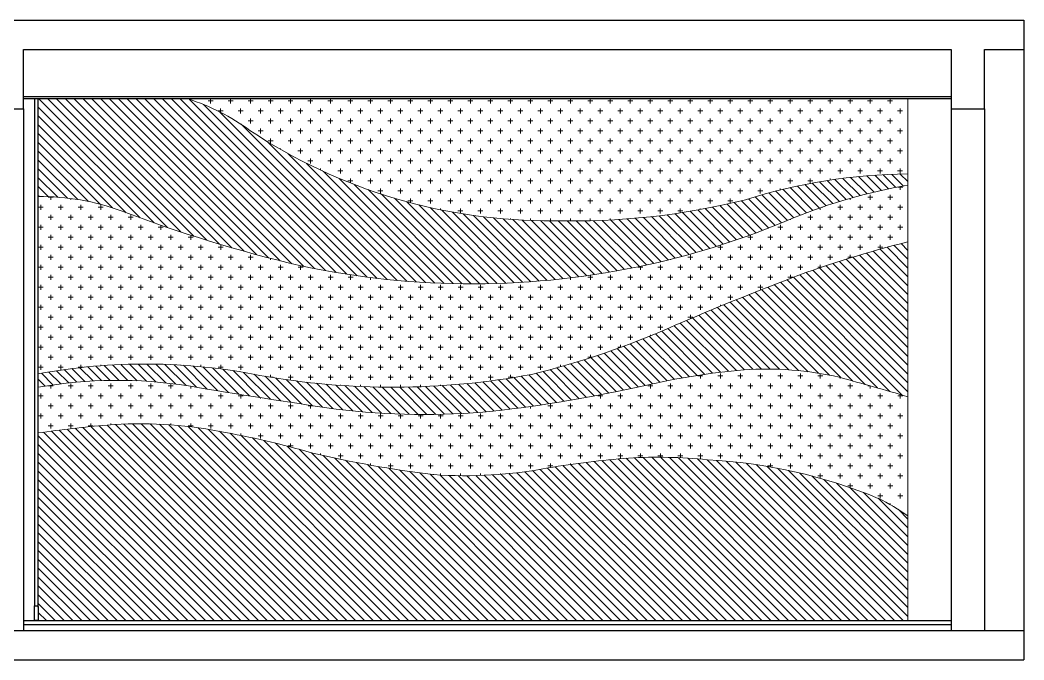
# Model space of a CAD drawing. Header units: millimetres. Extents: x 75500 to 345360, y -224327 to 19532.
# Drawn here: x 151059 to 156162, y -92863 to -89613 of the extents above; entities that cross this region are included whole.
import ezdxf

# ---------------------------------------------------------------- set-up
doc = ezdxf.new("R2010")
doc.units = ezdxf.units.MM
doc.header["$LTSCALE"] = 0.01
for name, color, linetype, lineweight in [('A-WALL', 7, 'Continuous', 30), ('B. no.', 2, 'Continuous', 0), ('furniture section', 7, 'Continuous', 25), ('hatch', 251, 'Continuous', 0)]:
    doc.layers.add(name, color=color, linetype=linetype, lineweight=lineweight)
doc.layers.add('e .05', color=253, linetype='Continuous')

msp = doc.modelspace()

# ---------------------------------------------------------------- hatches: boundary and pattern name
at = {"layer": 'hatch'}
h = msp.add_hatch(dxfattribs=at)
h.set_pattern_fill('ANSI31', color=256, scale=10, angle=90)
h.set_pattern_definition([(135, (151151.785, -90953.135), (-22.45064, -22.45064), [])])
h.paths.add_polyline_path([(151151.8, -90013.4), (151913.1, -90013.4, -0.079307), (152227.4, -90174, 0.15011), (153772.9, -90632.4, 0.068427), (154746.3, -90525.9, -0.074945), (155571.8, -90395.1), (155571.8, -90452.4, 0.054596), (154990.9, -90618, -0.046935), (154255.1, -90854.8, -0.107875), (152479.8, -90859.9, -0.032862), (151573.5, -90582.5, 0.091518), (151151.8, -90510.3)])
h = msp.add_hatch(dxfattribs=at)
h.set_pattern_fill('CROSS', color=256, scale=8)
h.set_pattern_definition([(0, (151913.06, -90633.766), (50.8, 50.8), [25.4, -76.2]), (90, (151925.76, -90646.466), (-50.8, 50.8), [25.4, -76.2])])
h.paths.add_polyline_path([(152227.4, -90174, 0.15011), (153772.9, -90632.4, 0.068427), (154746.3, -90525.9, -0.074945), (155571.8, -90395.1), (155571.8, -90013.4), (151913.1, -90013.4, -0.079307)])
h = msp.add_hatch(dxfattribs=at)
h.set_pattern_fill('CROSS', color=256, scale=8)
h.set_pattern_definition([(0, (151151.785, -91478.25), (50.8, 50.8), [25.4, -76.2]), (90, (151164.485, -91490.95), (-50.8, 50.8), [25.4, -76.2])])
h.paths.add_polyline_path([(151151.8, -91410.4, -0.095126), (152278.4, -91418.1, 0.090571), (153658, -91413.4, 0.045136), (154389.1, -91163.6, -0.009809), (154981.3, -90922.7, -0.027347), (155571.8, -90739.8), (155571.8, -90452.4, 0.054596), (154990.9, -90618, -0.046935), (154255.1, -90854.8, -0.107875), (152479.8, -90859.9, -0.032862), (151573.5, -90582.5, 0.091518), (151151.8, -90510.3)])
h = msp.add_hatch(dxfattribs=at)
h.set_pattern_fill('ANSI31', color=256, scale=10, angle=90)
h.set_pattern_definition([(135, (151151.785, -91616.6), (-22.45064, -22.45064), [])])
h.paths.add_polyline_path([(151915.5, -91471.6, 0.007149), (152665.6, -91589, 0.054408), (153461.9, -91600.1, 0.027313), (154229.1, -91470.7, -0.03315), (154738.3, -91389.5, -0.072263), (155223.1, -91427.5, -0.003083), (155571.8, -91526.5), (155571.8, -90739.8, 0.027347), (154981.3, -90922.7, 0.009809), (154389.1, -91163.6, -0.045136), (153658, -91413.4, -0.090571), (152278.4, -91418.1, 0.095126), (151151.8, -91410.4), (151151.8, -91478.8, -0.083304), (151915.5, -91471.6)])
h = msp.add_hatch(dxfattribs=at)
h.set_pattern_fill('CROSS', color=256, scale=8)
h.set_pattern_definition([(0, (151151.785, -92131.877), (50.8, 50.8), [25.4, -76.2]), (90, (151164.485, -92144.577), (-50.8, 50.8), [25.4, -76.2])])
h.paths.add_polyline_path([(151151.8, -91710.6, -0.013193), (151501.5, -91670.2, -0.066122), (152074.8, -91702.5, -0.024813), (152540.1, -91810.9, 0.029074), (153157, -91921.7, 0.012345), (153161.9, -91922.2, 0.06444), (153744.2, -91888.1, -0.020608), (154152.5, -91837.8, -0.039294), (154553, -91846.8, -0.085044), (155421.7, -92042.7, -0.036285), (155571.8, -92131.9), (155571.8, -91526.5, 0.003083), (155223.1, -91427.5, 0.072263), (154738.3, -91389.5, 0.03315), (154229.1, -91470.7, -0.027313), (153461.9, -91600.1, -0.054408), (152665.6, -91589, -0.007149), (151915.5, -91471.6, 0.083304), (151151.8, -91478.8)])
h = msp.add_hatch(dxfattribs=at)
h.set_pattern_fill('ANSI31', color=256, scale=10, angle=90)
h.set_pattern_definition([(135, (151147.785, -92663.41), (-22.45064, -22.45064), [])])
h.paths.add_polyline_path([(155571.8, -92663.4), (155571.8, -92131.9, 0.036285), (155421.7, -92042.7, 0.085044), (154553, -91846.8, 0.039294), (154152.5, -91837.8, 0.020608), (153744.2, -91888.1, -0.06444), (153161.9, -91922.2, -0.012345), (153157, -91921.7, -0.029074), (152540.1, -91810.9, 0.024813), (152074.8, -91702.5, 0.066122), (151501.5, -91670.2, 0.013193), (151151.8, -91710.6), (151151.8, -92588.4), (151147.8, -92588.4), (151147.8, -92592.4), (151151.8, -92592.4), (151151.8, -92663.4)])

# ---------------------------------------------------------------- linework, layer by layer
at = {"layer": 'A-WALL'}
for p, q in [((150706.8, -89613.4), (156161.8, -89613.4)), ((151076.8, -90063.4), (151076.8, -92713.4)), ((155791.8, -90063.4), (155791.8, -92713.4)), ((155961.8, -90063.4), (155961.8, -92713.4)), ((150706.8, -92713.4), (156161.8, -92713.4))]:
    msp.add_line(p, q, dxfattribs=at)
msp.add_lwpolyline([(150706.8, -89763.4), (150906.8, -89763.4), (150906.8, -90063.4), (151076.8, -90063.4), (151076.8, -89763.4), (155791.8, -89763.4), (155791.8, -90063.4), (155961.8, -90063.4), (155961.8, -89763.4), (156161.8, -89763.4)], dxfattribs=at)
at = {"layer": 'B. no.'}
msp.add_lwpolyline([(151151.8, -90013.4), (155571.8, -90013.4), (155571.8, -92663.4), (151151.8, -92663.4)], close=True, dxfattribs=at)
at = {"layer": 'Defpoints'}
for p in [(156161.8, -89613.4), (150706.8, -92863.4)]:
    msp.add_line(p, (156161.8, -92863.4), dxfattribs=at)
at = {"layer": 'e .05', "linetype": 'Continuous', "lineweight": 5}
for points in [[(151913.1, -90013.4, -0.079307), (152227.4, -90174, 0.15011), (153772.9, -90632.4, 0.068427), (154746.3, -90525.9, -0.074945), (155571.8, -90395.1, -0.074945)], [(155571.8, -90452.4, 0.054596), (154990.9, -90618, -0.046935), (154255.1, -90854.8, -0.107875), (152479.8, -90859.9, -0.032862), (151573.5, -90582.5, 0.091518), (151151.8, -90510.3)], [(155571.8, -90739.8, 0.027347), (154981.3, -90922.7, 0.009809), (154389.1, -91163.6, -0.045136), (153658, -91413.4, -0.090571), (152278.4, -91418.1, 0.095126), (151151.8, -91410.4)], [(155571.8, -91526.5, 0.003083), (155223.1, -91427.5, 0.072263), (154738.3, -91389.5, 0.03315), (154229.1, -91470.7, -0.027313), (153461.9, -91600.1, -0.054408), (152665.6, -91589, -0.007149), (151915.5, -91471.6, 0.083304), (151151.8, -91478.8)], [(151151.8, -91710.6, -0.013193), (151501.5, -91670.2, -0.066122), (152074.8, -91702.5, -0.024813), (152540.1, -91810.9, 0.029074), (153157, -91921.7, 0.012345), (153161.9, -91922.2, 0.06444), (153744.2, -91888.1, -0.020608), (154152.5, -91837.8, -0.039294), (154553, -91846.8, -0.085044), (155421.7, -92042.7, -0.036285), (155571.8, -92131.9, -0.036285)]]:
    msp.add_lwpolyline(points, format="xyb", dxfattribs=at)
at = {"layer": 'furniture section'}
for p, q in [((151076.8, -92663.4), (155791.8, -92663.4)), ((151076.8, -92683.4), (155791.8, -92683.4))]:
    msp.add_line(p, q, dxfattribs=at)
for points in [[(151076.8, -90001.4), (155791.8, -90001.4), (155791.8, -90013.4), (151076.8, -90013.4)], [(151131.8, -92588.4), (151151.8, -92588.4), (151151.8, -90013.4), (151131.8, -90013.4)], [(151131.8, -92588.4), (151147.8, -92588.4), (151147.8, -92592.4), (151151.8, -92592.4), (151151.8, -92663.4), (151131.8, -92663.4)]]:
    msp.add_lwpolyline(points, close=True, dxfattribs=at)

doc.saveas('drawing.dxf')
